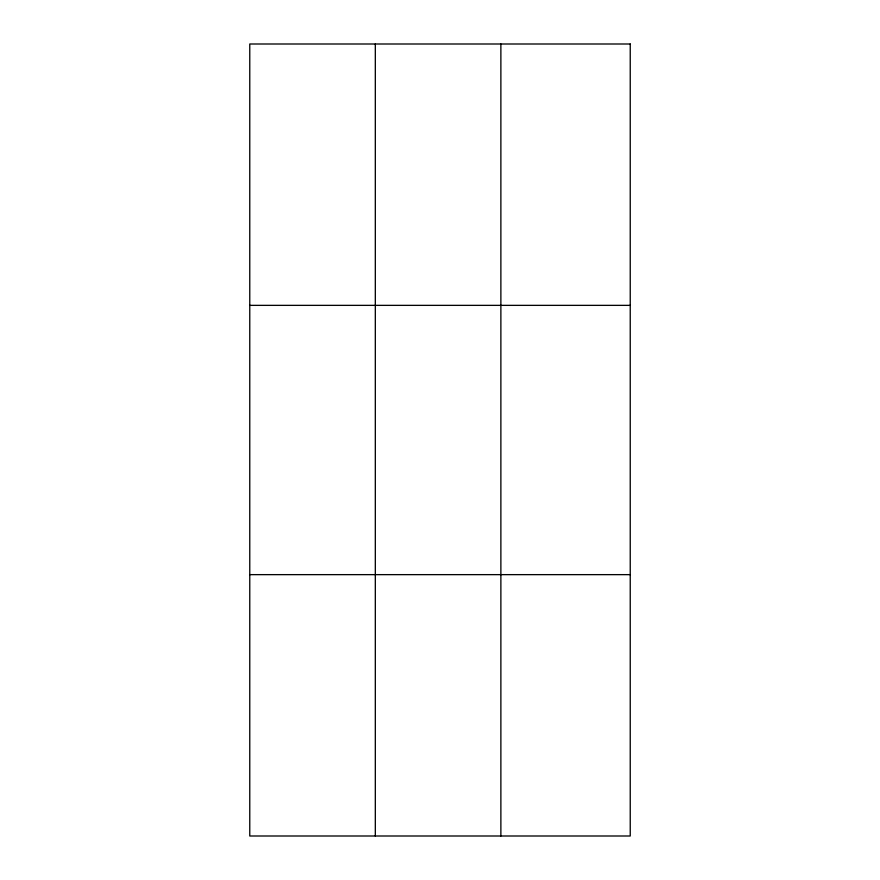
<?xml version="1.0" encoding="UTF-8"?>
<svg xmlns="http://www.w3.org/2000/svg" width="880" height="880" viewBox="0 0 880 880"><rect width="100%" height="100%" fill="white"/><g stroke="black" fill="none" stroke-linecap="round" stroke-linejoin="round"><path stroke-width="1.32" d="M375.32 44L375.32 836M500.874 44L500.874 836M249.766 305.36L630.234 305.36M249.766 574.64L630.234 574.64M630.234 44L630.234 836L249.766 836L249.766 44L630.234 44"/></g></svg>
